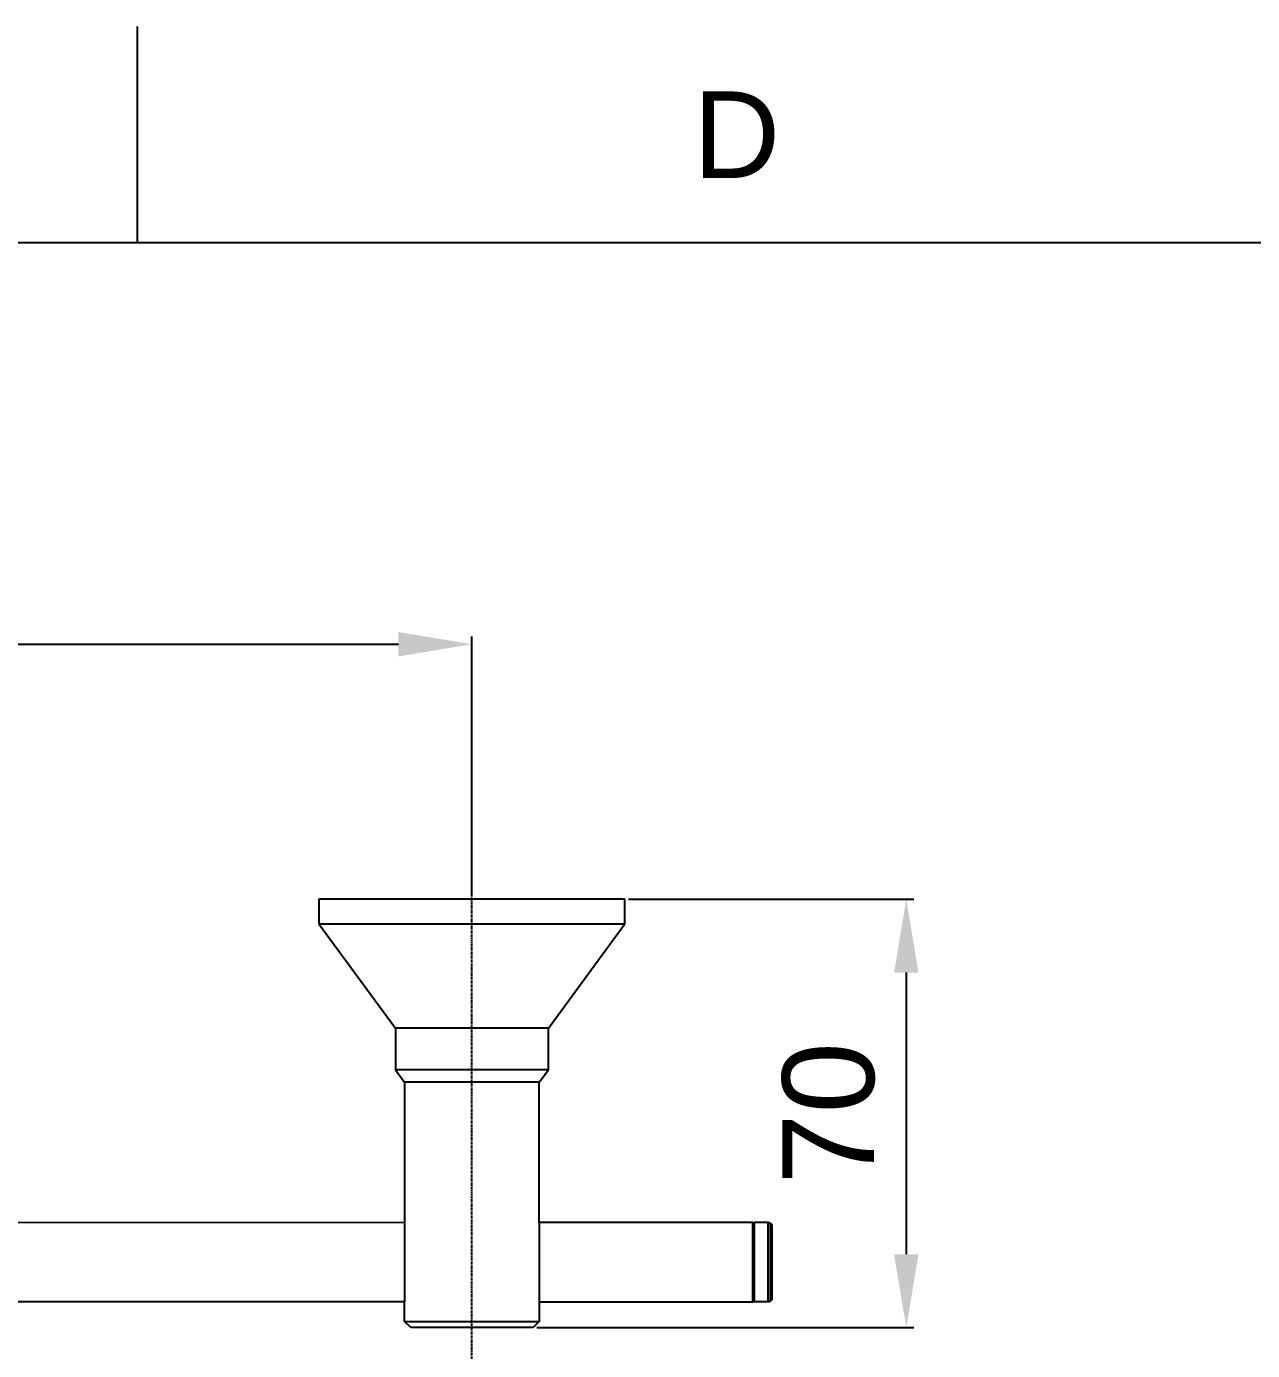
# Model space of a CAD drawing. Header units: millimetres. Extents: x 2944 to 4044, y 1234 to 2718.
# Drawn here: x 3598.6 to 3799, y 2502.1 to 2718.4 of the extents above; entities that cross this region are included whole.
import ezdxf

# ---------------------------------------------------------------- set-up
doc = ezdxf.new("R2010")
doc.units = ezdxf.units.MM
doc.linetypes.add('CENTER', pattern=[0.6, 0.375, -0.075, 0.075, -0.075])
for name, color, linetype in [('CEN2', 1, 'Continuous'), ('DIM2', 3, 'Continuous'), ('form22', 7, 'Continuous'), ('main', 7, 'Continuous')]:
    doc.layers.add(name, color=color, linetype=linetype)
doc.styles.add('Arial Regular', font='arial.ttf')
doc.styles.get("Standard").update_dxf_attribs({"font": 'arial.ttf'})
doc.dimstyles.new('ISO-25', dxfattribs={"dimtxt": 2.5, "dimasz": 2.5, "dimexe": 1.25, "dimexo": 0.625, "dimtad": 1, "dimtxsty": 'Standard', "dimcen": 2.5, "dimadec": 0, "dimazin": 0, "dimtfac": 1, "dimtmove": 0, "dimatfit": 3, "dimfxl": 1, "dimarcsym": 0})

# ---------------------------------------------------------------- blocks, each defined once
blk = doc.blocks.new('*D26')
at = {"layer": 'Defpoints', "color": 0, "transparency": 16777216}
for p in [(3671.36, 2617.48), (3171.36, 2575.82), (3671.36, 2575.82)]:
    blk.add_point(p, dxfattribs=at)
at = {"layer": 'DIM2', "color": 0, "lineweight": -2, "transparency": 16777216}
for p, q in [((3171.36, 2576.44), (3171.36, 2618.73)), ((3671.36, 2576.44), (3671.36, 2618.73)), ((3183.36, 2617.48), (3659.36, 2617.48))]:
    blk.add_line(p, q, dxfattribs=at)
at = {"layer": 'DIM2', "color": 0, "transparency": 16777216}
for points in [[(3183.36, 2619.48), (3183.36, 2615.48), (3171.36, 2617.48)], [(3659.36, 2619.48), (3659.36, 2615.48), (3671.36, 2617.48)]]:
    blk.add_solid(points, dxfattribs=at)
at = {"layer": 'DIM2', "color": 0, "transparency": 16777216, "insert": (3421.36, 2630.14), "char_height": 15, "attachment_point": 5}
blk.add_mtext('500', dxfattribs=at)
blk = doc.blocks.new('*D31')
at = {"layer": 'Defpoints', "color": 0, "transparency": 16777216}
for p in [(3696.36, 2575.82), (3681.36, 2505.82), (3742.36, 2505.82)]:
    blk.add_point(p, dxfattribs=at)
at = {"layer": 'DIM2', "color": 0, "lineweight": -2, "transparency": 16777216}
for p, q in [((3696.98, 2575.82), (3743.61, 2575.82)), ((3742.36, 2563.82), (3742.36, 2517.82)), ((3681.98, 2505.82), (3743.61, 2505.82))]:
    blk.add_line(p, q, dxfattribs=at)
at = {"layer": 'DIM2', "color": 0, "transparency": 16777216}
for points in [[(3740.36, 2563.82), (3744.36, 2563.82), (3742.36, 2575.82)], [(3740.36, 2517.82), (3744.36, 2517.82), (3742.36, 2505.82)]]:
    blk.add_solid(points, dxfattribs=at)
at = {"layer": 'DIM2', "color": 0, "transparency": 16777216, "insert": (3729.7, 2540.82), "char_height": 15, "attachment_point": 5, "rotation": 90}
blk.add_mtext('70', dxfattribs=at)

msp = doc.modelspace()

# ---------------------------------------------------------------- linework, layer by layer
at = {"layer": 'CEN2', "linetype": 'CENTER'}
msp.add_line((3671.36, 2380.56), (3671.36, 2595.67), dxfattribs=at)
at = {"layer": 'form22'}
for p, q in [((3616.69, 2683.07), (3616.69, 2718.43)), ((4008.41, 2683.07), (3029.11, 2683.07))]:
    msp.add_line(p, q, dxfattribs=at)
at = {"layer": 'main'}
for p, q in [((3696.36, 2575.82), (3646.36, 2575.82)), ((3646.36, 2575.82), (3646.36, 2571.8)), ((3696.36, 2571.8), (3696.36, 2575.82)), ((3646.36, 2571.8), (3696.36, 2571.8)), ((3646.36, 2571.8), (3658.86, 2554.76)), ((3683.86, 2554.76), (3696.36, 2571.8)), ((3683.86, 2554.76), (3658.86, 2554.76)), ((3658.86, 2554.76), (3658.86, 2547.94)), ((3683.86, 2547.94), (3683.86, 2554.76)), ((3683.86, 2547.94), (3658.86, 2547.94)), ((3658.86, 2547.94), (3660.36, 2545.93)), ((3682.36, 2545.93), (3683.86, 2547.94)), ((3682.36, 2545.93), (3660.36, 2545.93)), ((3660.36, 2545.93), (3660.36, 2523.02)), ((3682.36, 2523.02), (3682.36, 2545.93)), ((3182.36, 2523.09), (3660.36, 2523.02)), ((3660.36, 2523.02), (3660.36, 2510.02)), ((3717.28, 2523.01), (3682.36, 2523.02)), ((3682.36, 2523.02), (3682.36, 2510.02)), ((3717.27, 2510.01), (3717.28, 2523.01)), ((3717.28, 2523.01), (3717.28, 2523.01)), ((3717.28, 2523.01), (3717.28, 2523.01)), ((3717.28, 2523.01), (3717.29, 2523.01)), ((3717.29, 2523.01), (3717.29, 2523.01)), ((3717.29, 2523.01), (3717.29, 2523.01)), ((3717.29, 2523.01), (3717.3, 2523.01)), ((3717.3, 2523.01), (3717.3, 2523.01)), ((3717.3, 2523.01), (3717.3, 2523.01)), ((3717.3, 2523.01), (3717.31, 2523.01)), ((3717.31, 2523.01), (3717.31, 2523.01)), ((3717.31, 2523.01), (3717.31, 2523.01)), ((3717.31, 2523.01), (3717.32, 2523.01)), ((3717.32, 2523.01), (3717.32, 2523)), ((3717.32, 2523), (3717.32, 2523)), ((3717.32, 2523), (3717.33, 2523)), ((3717.33, 2523), (3717.33, 2523)), ((3717.33, 2523), (3717.33, 2523)), ((3717.33, 2523), (3717.33, 2522.99)), ((3717.33, 2522.99), (3717.34, 2522.99)), ((3717.34, 2522.99), (3717.34, 2522.99)), ((3717.34, 2522.99), (3717.34, 2522.99)), ((3717.34, 2522.99), (3717.35, 2522.99)), ((3717.35, 2522.99), (3717.35, 2522.98)), ((3717.35, 2522.98), (3717.35, 2522.98)), ((3717.35, 2522.98), (3717.35, 2522.98)), ((3717.35, 2522.98), (3717.35, 2522.98)), ((3717.35, 2522.98), (3717.36, 2522.97)), ((3717.36, 2522.97), (3717.36, 2522.97)), ((3717.36, 2522.97), (3717.36, 2522.97)), ((3717.36, 2522.97), (3717.36, 2522.96)), ((3717.36, 2522.96), (3717.36, 2522.96)), ((3717.36, 2522.96), (3717.37, 2522.96)), ((3717.37, 2522.96), (3717.37, 2522.95)), ((3717.37, 2522.95), (3717.37, 2522.95)), ((3717.37, 2522.95), (3717.37, 2522.95)), ((3717.37, 2522.95), (3717.37, 2522.95)), ((3717.37, 2522.95), (3717.37, 2522.94)), ((3717.37, 2522.94), (3717.37, 2522.94)), ((3717.37, 2522.94), (3717.37, 2522.93)), ((3717.37, 2522.93), (3717.37, 2522.93)), ((3717.37, 2522.93), (3717.38, 2522.93)), ((3717.37, 2510.11), (3717.38, 2522.91)), ((3717.38, 2522.91), (3717.48, 2523.01)), ((3717.38, 2522.93), (3717.38, 2522.92)), ((3717.38, 2522.92), (3717.38, 2522.92)), ((3717.38, 2522.92), (3717.38, 2522.92)), ((3717.38, 2522.92), (3717.38, 2522.91)), ((3717.48, 2523.01), (3717.47, 2510.01)), ((3719.81, 2523.01), (3717.48, 2523.01)), ((3719.81, 2523.01), (3719.83, 2523.01)), ((3719.81, 2510.01), (3719.81, 2523.01)), ((3719.83, 2523.01), (3719.84, 2523.01)), ((3719.84, 2523.01), (3719.86, 2523.01)), ((3719.86, 2523.01), (3719.88, 2523.01)), ((3719.88, 2523.01), (3719.89, 2523.01)), ((3719.89, 2523.01), (3719.91, 2523)), ((3719.91, 2523), (3719.93, 2523)), ((3719.93, 2523), (3719.94, 2523)), ((3719.94, 2523), (3719.96, 2522.99)), ((3719.96, 2522.99), (3719.98, 2522.99)), ((3719.98, 2522.99), (3719.99, 2522.98)), ((3719.99, 2522.98), (3720.01, 2522.97)), ((3720.01, 2522.97), (3720.02, 2522.97)), ((3720.02, 2522.97), (3720.04, 2522.96)), ((3720.04, 2522.96), (3720.05, 2522.95)), ((3720.05, 2522.95), (3720.07, 2522.94)), ((3720.07, 2522.94), (3720.08, 2522.93)), ((3720.08, 2522.93), (3720.1, 2522.92)), ((3720.1, 2522.92), (3720.11, 2522.91)), ((3720.11, 2522.91), (3720.11, 2522.91)), ((3720.11, 2522.91), (3720.11, 2510.11)), ((3720.11, 2522.91), (3720.18, 2522.86)), ((3720.18, 2522.86), (3720.17, 2510.16)), ((3720.18, 2522.86), (3720.19, 2522.85)), ((3720.19, 2522.85), (3720.2, 2522.84)), ((3720.2, 2522.84), (3720.22, 2522.83)), ((3720.22, 2522.83), (3720.23, 2522.82)), ((3720.23, 2522.82), (3720.24, 2522.81)), ((3720.24, 2522.81), (3720.25, 2522.79)), ((3720.25, 2522.79), (3720.26, 2522.78)), ((3720.26, 2522.78), (3720.27, 2522.77)), ((3720.27, 2522.77), (3720.28, 2522.75)), ((3720.28, 2522.75), (3720.29, 2522.74)), ((3720.29, 2522.74), (3720.3, 2522.72)), ((3720.3, 2522.72), (3720.31, 2522.71)), ((3720.31, 2522.71), (3720.32, 2522.69)), ((3720.32, 2522.69), (3720.33, 2522.68)), ((3720.33, 2522.68), (3720.33, 2522.66)), ((3720.33, 2522.66), (3720.34, 2522.65)), ((3720.34, 2522.65), (3720.35, 2522.63)), ((3720.35, 2522.63), (3720.35, 2522.62)), ((3720.35, 2522.62), (3720.36, 2522.6)), ((3720.36, 2522.6), (3720.36, 2522.58)), ((3720.36, 2522.58), (3720.37, 2522.57)), ((3720.37, 2522.57), (3720.37, 2522.55)), ((3720.37, 2522.55), (3720.37, 2522.53)), ((3720.37, 2522.53), (3720.37, 2522.51)), ((3720.37, 2522.51), (3720.37, 2522.5)), ((3720.37, 2522.5), (3720.38, 2522.48)), ((3720.38, 2522.46), (3720.37, 2510.56)), ((3720.38, 2522.48), (3720.38, 2522.46)), ((3660.36, 2510.02), (3182.36, 2510.09)), ((3660.36, 2506.82), (3660.36, 2510.02)), ((3682.36, 2510.02), (3682.36, 2506.82)), ((3682.36, 2510.02), (3717.27, 2510.01)), ((3717.37, 2510.11), (3717.27, 2510.01)), ((3717.47, 2510.01), (3717.37, 2510.11)), ((3719.81, 2510.01), (3717.47, 2510.01)), ((3719.82, 2510.01), (3719.81, 2510.01)), ((3719.84, 2510.01), (3719.82, 2510.01)), ((3719.86, 2510.02), (3719.84, 2510.01)), ((3719.88, 2510.02), (3719.86, 2510.02)), ((3719.89, 2510.02), (3719.88, 2510.02)), ((3719.91, 2510.02), (3719.89, 2510.02)), ((3719.93, 2510.03), (3719.91, 2510.02)), ((3719.94, 2510.03), (3719.93, 2510.03)), ((3719.96, 2510.04), (3719.94, 2510.03)), ((3719.97, 2510.04), (3719.96, 2510.04)), ((3719.99, 2510.05), (3719.97, 2510.04)), ((3720.01, 2510.05), (3719.99, 2510.05)), ((3720.02, 2510.06), (3720.01, 2510.05)), ((3720.04, 2510.07), (3720.02, 2510.06)), ((3720.05, 2510.08), (3720.04, 2510.07)), ((3720.07, 2510.09), (3720.05, 2510.08)), ((3720.08, 2510.09), (3720.07, 2510.09)), ((3720.09, 2510.1), (3720.08, 2510.09)), ((3720.11, 2510.11), (3720.09, 2510.1)), ((3720.17, 2510.16), (3720.11, 2510.11)), ((3720.19, 2510.17), (3720.17, 2510.16)), ((3720.2, 2510.19), (3720.19, 2510.17)), ((3720.21, 2510.2), (3720.2, 2510.19)), ((3720.23, 2510.21), (3720.21, 2510.2)), ((3720.24, 2510.22), (3720.23, 2510.21)), ((3720.25, 2510.23), (3720.24, 2510.22)), ((3720.26, 2510.25), (3720.25, 2510.23)), ((3720.27, 2510.26), (3720.26, 2510.25)), ((3720.28, 2510.27), (3720.27, 2510.26)), ((3720.29, 2510.29), (3720.28, 2510.27)), ((3720.3, 2510.3), (3720.29, 2510.29)), ((3720.31, 2510.32), (3720.3, 2510.3)), ((3720.32, 2510.33), (3720.31, 2510.32)), ((3720.33, 2510.35), (3720.32, 2510.33)), ((3720.34, 2510.38), (3720.33, 2510.36)), ((3720.33, 2510.36), (3720.33, 2510.35)), ((3720.35, 2510.4), (3720.34, 2510.38)), ((3720.36, 2510.43), (3720.35, 2510.41)), ((3720.35, 2510.41), (3720.35, 2510.4)), ((3720.37, 2510.48), (3720.36, 2510.46)), ((3720.36, 2510.46), (3720.36, 2510.44)), ((3720.36, 2510.44), (3720.36, 2510.43)), ((3720.37, 2510.56), (3720.37, 2510.55)), ((3720.37, 2510.55), (3720.37, 2510.53)), ((3720.37, 2510.53), (3720.37, 2510.51)), ((3720.37, 2510.51), (3720.37, 2510.49)), ((3720.37, 2510.49), (3720.37, 2510.48)), ((3660.36, 2506.82), (3682.36, 2506.82)), ((3661.36, 2505.82), (3660.36, 2506.82)), ((3681.36, 2505.82), (3661.36, 2505.82)), ((3682.36, 2506.82), (3681.36, 2505.82))]:
    msp.add_line(p, q, dxfattribs=at)

# ---------------------------------------------------------------- texts
at = {"layer": 'form22', "insert": (3714.62, 2700.75), "char_height": 14.14, "width": 51.8006, "attachment_point": 5, "style": 'Arial Regular'}
msp.add_mtext('D', dxfattribs=at)

# ---------------------------------------------------------------- dimensions: what is measured, and where the dimension line sits
at = {"layer": 'DIM2'}
dim = msp.add_linear_dim(base=(3671.36, 2617.48), p1=(3171.36, 2575.82), p2=(3671.36, 2575.82), dimstyle='ISO-25', override={"dimtxt": 15, "dimasz": 12, "dimgap": 5, "dimdec": 0}, dxfattribs=at)
dim.commit()
dim.dimension.update_dxf_attribs({"geometry": '*D26', "text_midpoint": (3421.36, 2630.14)})
dim = msp.add_linear_dim(base=(3742.36, 2505.82), p1=(3696.36, 2575.82), p2=(3681.36, 2505.82), angle=90, dimstyle='ISO-25', override={"dimtxt": 15, "dimasz": 12, "dimgap": 5, "dimdec": 0}, dxfattribs=at)
dim.commit()
dim.dimension.update_dxf_attribs({"geometry": '*D31', "text_midpoint": (3729.7, 2540.82)})

doc.saveas('drawing.dxf')
